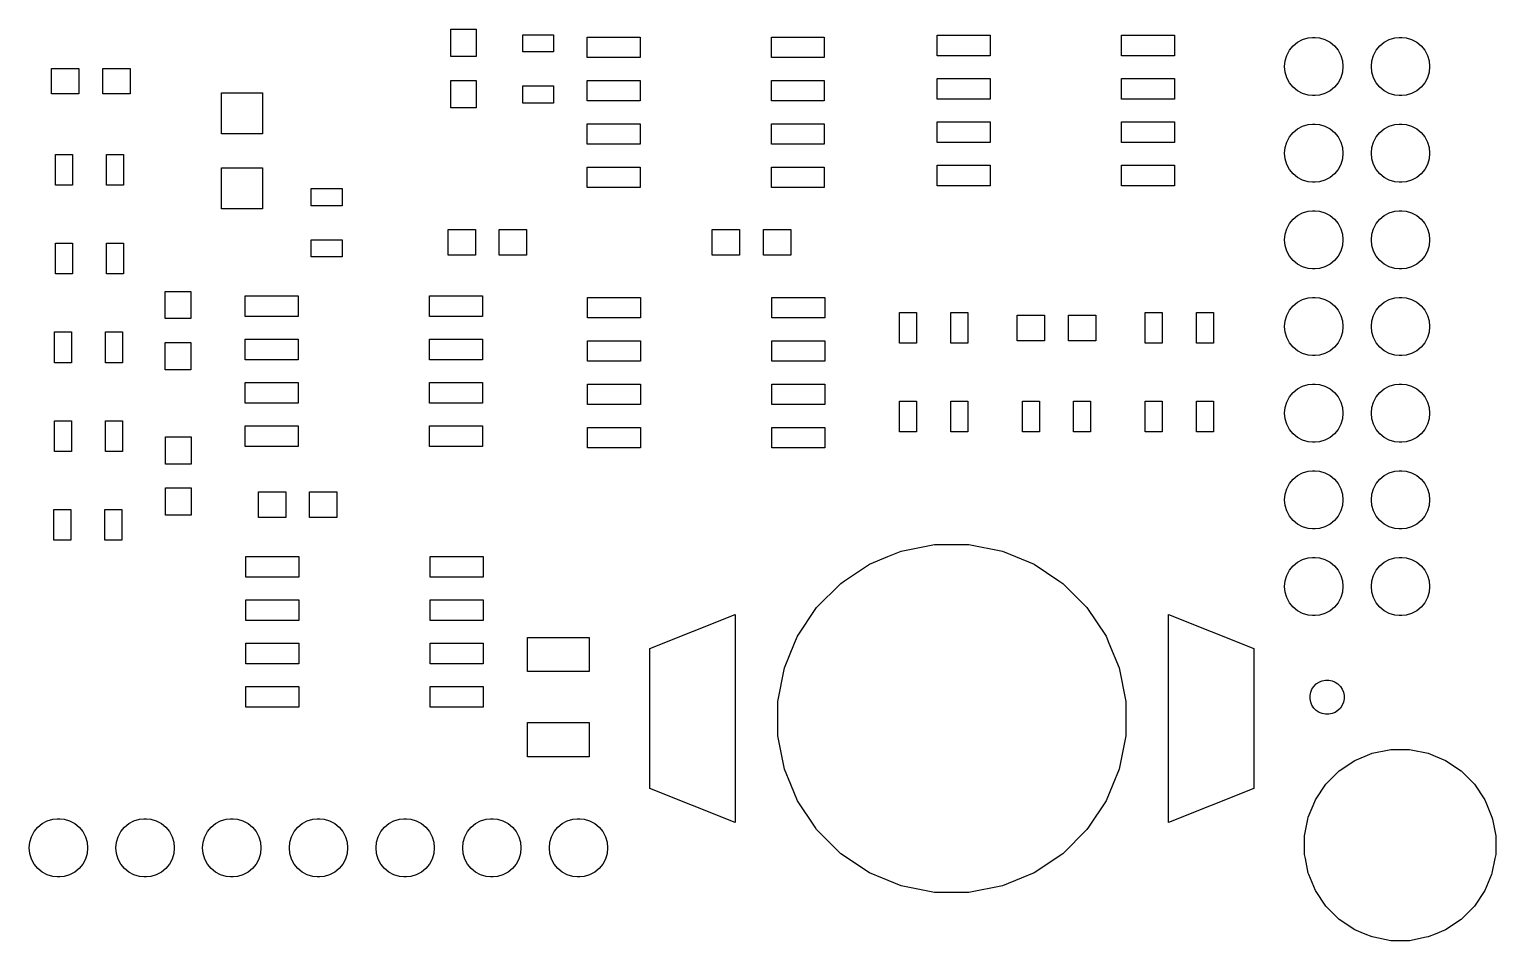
# Model space of a CAD drawing. Extents: x 91 to 190.2, y -113.8 to -60.
# Drawn here: x 147.25 to 190.22, y -113.81 to -87.1 of the extents above; entities that cross this region are included whole.
import ezdxf

# ---------------------------------------------------------------- set-up
doc = ezdxf.new("R2010")
doc.units = 0
doc.header["$MEASUREMENT"] = 0
doc.layers.add('BLACK', color=7, linetype='CONTINUOUS')

msp = doc.modelspace()

# ---------------------------------------------------------------- linework, layer by layer
at = {"layer": 'BLACK', "linetype": 'CONTINUOUS'}
for p, q in [((159.595, -87.9), (159.595, -87.1)), ((159.595, -87.1), (160.345, -87.1)), ((160.345, -87.1), (160.345, -87.9)), ((161.71, -87.76), (161.71, -87.26)), ((161.71, -87.26), (162.61, -87.26)), ((162.61, -87.26), (162.61, -87.76)), ((163.595, -87.925), (163.595, -87.325)), ((163.595, -87.325), (165.145, -87.325)), ((165.145, -87.325), (165.145, -87.925)), ((168.995, -87.925), (168.995, -87.325)), ((168.995, -87.325), (170.545, -87.325)), ((170.545, -87.325), (170.545, -87.925)), ((173.855, -87.875), (173.855, -87.275)), ((173.855, -87.275), (175.405, -87.275)), ((175.405, -87.275), (175.405, -87.875)), ((179.255, -87.875), (179.255, -87.275)), ((179.255, -87.275), (180.805, -87.275)), ((180.805, -87.275), (180.805, -87.875)), ((184.18, -87.7155), (184.286, -87.5861)), ((184.286, -87.5861), (184.415, -87.4798)), ((184.415, -87.4798), (184.563, -87.4009)), ((184.563, -87.4009), (184.723, -87.3523)), ((184.723, -87.3523), (184.848, -87.34)), ((184.848, -87.34), (184.932, -87.34)), ((184.932, -87.34), (185.057, -87.3523)), ((185.057, -87.3523), (185.217, -87.4009)), ((185.217, -87.4009), (185.365, -87.4798)), ((185.365, -87.4798), (185.494, -87.5861)), ((185.494, -87.5861), (185.6, -87.7155)), ((186.72, -87.7155), (186.826, -87.5861)), ((186.826, -87.5861), (186.955, -87.4798)), ((186.955, -87.4798), (187.103, -87.4009)), ((187.103, -87.4009), (187.263, -87.3523)), ((187.263, -87.3523), (187.388, -87.34)), ((187.388, -87.34), (187.472, -87.34)), ((187.472, -87.34), (187.597, -87.3523)), ((187.597, -87.3523), (187.757, -87.4009)), ((187.757, -87.4009), (187.905, -87.4798)), ((187.905, -87.4798), (188.034, -87.5861)), ((188.034, -87.5861), (188.14, -87.7155)), ((160.345, -87.9), (159.595, -87.9)), ((162.61, -87.76), (161.71, -87.76)), ((165.145, -87.925), (163.595, -87.925)), ((170.545, -87.925), (168.995, -87.925)), ((175.405, -87.875), (173.855, -87.875)), ((180.805, -87.875), (179.255, -87.875)), ((184.036, -88.19), (184.052, -88.0234)), ((184.052, -88.0234), (184.101, -87.8631)), ((184.101, -87.8631), (184.18, -87.7155)), ((185.6, -87.7155), (185.679, -87.8631)), ((185.679, -87.8631), (185.728, -88.0234)), ((185.728, -88.0234), (185.744, -88.19)), ((186.576, -88.19), (186.592, -88.0234)), ((186.592, -88.0234), (186.641, -87.8631)), ((186.641, -87.8631), (186.72, -87.7155)), ((188.14, -87.7155), (188.219, -87.8631)), ((188.219, -87.8631), (188.268, -88.0234)), ((188.268, -88.0234), (188.284, -88.19)), ((147.9, -88.995), (147.9, -88.245)), ((147.9, -88.245), (148.7, -88.245)), ((148.7, -88.245), (148.7, -88.995)), ((149.4, -88.995), (149.4, -88.245)), ((149.4, -88.245), (150.2, -88.245)), ((150.2, -88.245), (150.2, -88.995)), ((184.052, -88.3566), (184.036, -88.19)), ((184.101, -88.5169), (184.052, -88.3566)), ((184.18, -88.6645), (184.101, -88.5169)), ((185.679, -88.5169), (185.6, -88.6645)), ((185.728, -88.3566), (185.679, -88.5169)), ((185.744, -88.19), (185.728, -88.3566)), ((186.592, -88.3566), (186.576, -88.19)), ((186.641, -88.5169), (186.592, -88.3566)), ((186.72, -88.6645), (186.641, -88.5169)), ((188.219, -88.5169), (188.14, -88.6645)), ((188.268, -88.3566), (188.219, -88.5169)), ((188.284, -88.19), (188.268, -88.3566)), ((159.595, -89.4), (159.595, -88.6)), ((159.595, -88.6), (160.345, -88.6)), ((160.345, -88.6), (160.345, -89.4)), ((161.71, -89.26), (161.71, -88.76)), ((161.71, -88.76), (162.61, -88.76)), ((162.61, -88.76), (162.61, -89.26)), ((163.595, -89.195), (163.595, -88.595)), ((163.595, -88.595), (165.145, -88.595)), ((165.145, -88.595), (165.145, -89.195)), ((168.995, -89.195), (168.995, -88.595)), ((168.995, -88.595), (170.545, -88.595)), ((170.545, -88.595), (170.545, -89.195)), ((173.855, -89.145), (173.855, -88.545)), ((173.855, -88.545), (175.405, -88.545)), ((175.405, -88.545), (175.405, -89.145)), ((179.255, -89.145), (179.255, -88.545)), ((179.255, -88.545), (180.805, -88.545)), ((180.805, -88.545), (180.805, -89.145)), ((184.286, -88.7939), (184.18, -88.6645)), ((184.415, -88.9002), (184.286, -88.7939)), ((184.563, -88.9791), (184.415, -88.9002)), ((185.365, -88.9002), (185.217, -88.9791)), ((185.494, -88.7939), (185.365, -88.9002)), ((185.6, -88.6645), (185.494, -88.7939)), ((186.826, -88.7939), (186.72, -88.6645)), ((186.955, -88.9002), (186.826, -88.7939)), ((187.103, -88.9791), (186.955, -88.9002)), ((187.905, -88.9002), (187.757, -88.9791)), ((188.034, -88.7939), (187.905, -88.9002)), ((188.14, -88.6645), (188.034, -88.7939)), ((148.7, -88.995), (147.9, -88.995)), ((150.2, -88.995), (149.4, -88.995)), ((152.88, -90.16), (152.88, -88.96)), ((152.88, -88.96), (154.08, -88.96)), ((154.08, -88.96), (154.08, -90.16)), ((162.61, -89.26), (161.71, -89.26)), ((165.145, -89.195), (163.595, -89.195)), ((170.545, -89.195), (168.995, -89.195)), ((175.405, -89.145), (173.855, -89.145)), ((180.805, -89.145), (179.255, -89.145)), ((184.723, -89.0277), (184.563, -88.9791)), ((184.848, -89.04), (184.723, -89.0277)), ((184.932, -89.04), (184.848, -89.04)), ((185.057, -89.0277), (184.932, -89.04)), ((185.217, -88.9791), (185.057, -89.0277)), ((187.263, -89.0277), (187.103, -88.9791)), ((187.388, -89.04), (187.263, -89.0277)), ((187.472, -89.04), (187.388, -89.04)), ((187.597, -89.0277), (187.472, -89.04)), ((187.757, -88.9791), (187.597, -89.0277)), ((160.345, -89.4), (159.595, -89.4)), ((173.855, -90.415), (173.855, -89.815)), ((173.855, -89.815), (175.405, -89.815)), ((175.405, -89.815), (175.405, -90.415)), ((179.255, -90.415), (179.255, -89.815)), ((179.255, -89.815), (180.805, -89.815)), ((180.805, -89.815), (180.805, -90.415)), ((154.08, -90.16), (152.88, -90.16)), ((163.595, -90.465), (163.595, -89.865)), ((163.595, -89.865), (165.145, -89.865)), ((165.145, -89.865), (165.145, -90.465)), ((168.995, -90.465), (168.995, -89.865)), ((168.995, -89.865), (170.545, -89.865)), ((170.545, -89.865), (170.545, -90.465)), ((184.18, -90.2555), (184.286, -90.1261)), ((184.286, -90.1261), (184.415, -90.0198)), ((184.415, -90.0198), (184.563, -89.9409)), ((184.563, -89.9409), (184.723, -89.8923)), ((184.723, -89.8923), (184.848, -89.88)), ((184.848, -89.88), (184.932, -89.88)), ((184.932, -89.88), (185.057, -89.8923)), ((185.057, -89.8923), (185.217, -89.9409)), ((185.217, -89.9409), (185.365, -90.0198)), ((185.365, -90.0198), (185.494, -90.1261)), ((185.494, -90.1261), (185.6, -90.2555)), ((186.72, -90.2555), (186.826, -90.1261)), ((186.826, -90.1261), (186.955, -90.0198)), ((186.955, -90.0198), (187.103, -89.9409)), ((187.103, -89.9409), (187.263, -89.8923)), ((187.263, -89.8923), (187.388, -89.88)), ((187.388, -89.88), (187.472, -89.88)), ((187.472, -89.88), (187.597, -89.8923)), ((187.597, -89.8923), (187.757, -89.9409)), ((187.757, -89.9409), (187.905, -90.0198)), ((187.905, -90.0198), (188.034, -90.1261)), ((188.034, -90.1261), (188.14, -90.2555)), ((165.145, -90.465), (163.595, -90.465)), ((170.545, -90.465), (168.995, -90.465)), ((175.405, -90.415), (173.855, -90.415)), ((180.805, -90.415), (179.255, -90.415)), ((184.036, -90.73), (184.052, -90.5634)), ((184.052, -90.5634), (184.101, -90.4031)), ((184.101, -90.4031), (184.18, -90.2555)), ((185.6, -90.2555), (185.679, -90.4031)), ((185.679, -90.4031), (185.728, -90.5634)), ((185.728, -90.5634), (185.744, -90.73)), ((186.576, -90.73), (186.592, -90.5634)), ((186.592, -90.5634), (186.641, -90.4031)), ((186.641, -90.4031), (186.72, -90.2555)), ((188.14, -90.2555), (188.219, -90.4031)), ((188.219, -90.4031), (188.268, -90.5634)), ((188.268, -90.5634), (188.284, -90.73)), ((148.01, -91.67), (148.01, -90.77)), ((148.01, -90.77), (148.51, -90.77)), ((148.51, -90.77), (148.51, -91.67)), ((149.51, -91.67), (149.51, -90.77)), ((149.51, -90.77), (150.01, -90.77)), ((150.01, -90.77), (150.01, -91.67)), ((173.855, -91.685), (173.855, -91.085)), ((173.855, -91.085), (175.405, -91.085)), ((175.405, -91.085), (175.405, -91.685)), ((179.255, -91.685), (179.255, -91.085)), ((179.255, -91.085), (180.805, -91.085)), ((180.805, -91.085), (180.805, -91.685)), ((184.052, -90.8966), (184.036, -90.73)), ((184.101, -91.0569), (184.052, -90.8966)), ((184.18, -91.2045), (184.101, -91.0569)), ((185.679, -91.0569), (185.6, -91.2045)), ((185.728, -90.8966), (185.679, -91.0569)), ((185.744, -90.73), (185.728, -90.8966)), ((186.592, -90.8966), (186.576, -90.73)), ((186.641, -91.0569), (186.592, -90.8966)), ((186.72, -91.2045), (186.641, -91.0569)), ((188.219, -91.0569), (188.14, -91.2045)), ((188.268, -90.8966), (188.219, -91.0569)), ((188.284, -90.73), (188.268, -90.8966)), ((152.88, -92.36), (152.88, -91.16)), ((152.88, -91.16), (154.08, -91.16)), ((154.08, -91.16), (154.08, -92.36)), ((163.595, -91.735), (163.595, -91.135)), ((163.595, -91.135), (165.145, -91.135)), ((165.145, -91.135), (165.145, -91.735)), ((168.995, -91.735), (168.995, -91.135)), ((168.995, -91.135), (170.545, -91.135)), ((170.545, -91.135), (170.545, -91.735)), ((184.286, -91.3339), (184.18, -91.2045)), ((184.415, -91.4402), (184.286, -91.3339)), ((184.563, -91.5191), (184.415, -91.4402)), ((184.723, -91.5677), (184.563, -91.5191)), ((185.217, -91.5191), (185.057, -91.5677)), ((185.365, -91.4402), (185.217, -91.5191)), ((185.494, -91.3339), (185.365, -91.4402)), ((185.6, -91.2045), (185.494, -91.3339)), ((186.826, -91.3339), (186.72, -91.2045)), ((186.955, -91.4402), (186.826, -91.3339)), ((187.103, -91.5191), (186.955, -91.4402)), ((187.263, -91.5677), (187.103, -91.5191)), ((187.757, -91.5191), (187.597, -91.5677)), ((187.905, -91.4402), (187.757, -91.5191)), ((188.034, -91.3339), (187.905, -91.4402)), ((188.14, -91.2045), (188.034, -91.3339)), ((148.51, -91.67), (148.01, -91.67)), ((150.01, -91.67), (149.51, -91.67)), ((155.51, -92.27), (155.51, -91.77)), ((155.51, -91.77), (156.41, -91.77)), ((156.41, -91.77), (156.41, -92.27)), ((165.145, -91.735), (163.595, -91.735)), ((170.545, -91.735), (168.995, -91.735)), ((175.405, -91.685), (173.855, -91.685)), ((180.805, -91.685), (179.255, -91.685)), ((184.848, -91.58), (184.723, -91.5677)), ((184.932, -91.58), (184.848, -91.58)), ((185.057, -91.5677), (184.932, -91.58)), ((187.388, -91.58), (187.263, -91.5677)), ((187.472, -91.58), (187.388, -91.58)), ((187.597, -91.5677), (187.472, -91.58)), ((154.08, -92.36), (152.88, -92.36)), ((156.41, -92.27), (155.51, -92.27)), ((184.101, -92.9431), (184.18, -92.7955)), ((184.18, -92.7955), (184.286, -92.6661)), ((184.286, -92.6661), (184.415, -92.5598)), ((184.415, -92.5598), (184.563, -92.4809)), ((184.563, -92.4809), (184.723, -92.4323)), ((184.723, -92.4323), (184.848, -92.42)), ((184.848, -92.42), (184.932, -92.42)), ((184.932, -92.42), (185.057, -92.4323)), ((185.057, -92.4323), (185.217, -92.4809)), ((185.217, -92.4809), (185.365, -92.5598)), ((185.365, -92.5598), (185.494, -92.6661)), ((185.494, -92.6661), (185.6, -92.7955)), ((185.6, -92.7955), (185.679, -92.9431)), ((186.641, -92.9431), (186.72, -92.7955)), ((186.72, -92.7955), (186.826, -92.6661)), ((186.826, -92.6661), (186.955, -92.5598)), ((186.955, -92.5598), (187.103, -92.4809)), ((187.103, -92.4809), (187.263, -92.4323)), ((187.263, -92.4323), (187.388, -92.42)), ((187.388, -92.42), (187.472, -92.42)), ((187.472, -92.42), (187.597, -92.4323)), ((187.597, -92.4323), (187.757, -92.4809)), ((187.757, -92.4809), (187.905, -92.5598)), ((187.905, -92.5598), (188.034, -92.6661)), ((188.034, -92.6661), (188.14, -92.7955)), ((188.14, -92.7955), (188.219, -92.9431)), ((159.52, -93.715), (159.52, -92.965)), ((159.52, -92.965), (160.32, -92.965)), ((160.32, -92.965), (160.32, -93.715)), ((161.02, -93.715), (161.02, -92.965)), ((161.02, -92.965), (161.82, -92.965)), ((161.82, -92.965), (161.82, -93.715)), ((167.26, -93.715), (167.26, -92.965)), ((167.26, -92.965), (168.06, -92.965)), ((168.06, -92.965), (168.06, -93.715)), ((168.76, -93.715), (168.76, -92.965)), ((168.76, -92.965), (169.56, -92.965)), ((169.56, -92.965), (169.56, -93.715)), ((184.036, -93.27), (184.052, -93.1034)), ((184.052, -93.1034), (184.101, -92.9431)), ((185.679, -92.9431), (185.728, -93.1034)), ((185.728, -93.1034), (185.744, -93.27)), ((186.576, -93.27), (186.592, -93.1034)), ((186.592, -93.1034), (186.641, -92.9431)), ((188.219, -92.9431), (188.268, -93.1034)), ((188.268, -93.1034), (188.284, -93.27)), ((148.01, -94.27), (148.01, -93.37)), ((148.01, -93.37), (148.51, -93.37)), ((148.51, -93.37), (148.51, -94.27)), ((149.51, -94.27), (149.51, -93.37)), ((149.51, -93.37), (150.01, -93.37)), ((150.01, -93.37), (150.01, -94.27)), ((155.51, -93.77), (155.51, -93.27)), ((155.51, -93.27), (156.41, -93.27)), ((156.41, -93.27), (156.41, -93.77)), ((184.052, -93.4366), (184.036, -93.27)), ((184.101, -93.5969), (184.052, -93.4366)), ((184.18, -93.7445), (184.101, -93.5969)), ((185.679, -93.5969), (185.6, -93.7445)), ((185.728, -93.4366), (185.679, -93.5969)), ((185.744, -93.27), (185.728, -93.4366)), ((186.592, -93.4366), (186.576, -93.27)), ((186.641, -93.5969), (186.592, -93.4366)), ((186.72, -93.7445), (186.641, -93.5969)), ((188.219, -93.5969), (188.14, -93.7445)), ((188.268, -93.4366), (188.219, -93.5969)), ((188.284, -93.27), (188.268, -93.4366)), ((156.41, -93.77), (155.51, -93.77)), ((160.32, -93.715), (159.52, -93.715)), ((161.82, -93.715), (161.02, -93.715)), ((168.06, -93.715), (167.26, -93.715)), ((169.56, -93.715), (168.76, -93.715)), ((184.286, -93.8739), (184.18, -93.7445)), ((184.415, -93.9802), (184.286, -93.8739)), ((184.563, -94.0591), (184.415, -93.9802)), ((184.723, -94.1077), (184.563, -94.0591)), ((184.848, -94.12), (184.723, -94.1077)), ((185.057, -94.1077), (184.932, -94.12)), ((185.217, -94.0591), (185.057, -94.1077)), ((185.365, -93.9802), (185.217, -94.0591)), ((185.494, -93.8739), (185.365, -93.9802)), ((185.6, -93.7445), (185.494, -93.8739)), ((186.826, -93.8739), (186.72, -93.7445)), ((186.955, -93.9802), (186.826, -93.8739)), ((187.103, -94.0591), (186.955, -93.9802)), ((187.263, -94.1077), (187.103, -94.0591)), ((187.388, -94.12), (187.263, -94.1077)), ((187.597, -94.1077), (187.472, -94.12)), ((187.757, -94.0591), (187.597, -94.1077)), ((187.905, -93.9802), (187.757, -94.0591)), ((188.034, -93.8739), (187.905, -93.9802)), ((188.14, -93.7445), (188.034, -93.8739)), ((148.51, -94.27), (148.01, -94.27)), ((150.01, -94.27), (149.51, -94.27)), ((184.932, -94.12), (184.848, -94.12)), ((187.472, -94.12), (187.388, -94.12)), ((151.225, -95.58), (151.225, -94.78)), ((151.225, -94.78), (151.975, -94.78)), ((151.975, -94.78), (151.975, -95.58)), ((153.575, -95.515), (153.575, -94.915)), ((153.575, -94.915), (155.125, -94.915)), ((155.125, -94.915), (155.125, -95.515)), ((158.975, -95.515), (158.975, -94.915)), ((158.975, -94.915), (160.525, -94.915)), ((160.525, -94.915), (160.525, -95.515)), ((163.605, -95.555), (163.605, -94.955)), ((163.605, -94.955), (165.155, -94.955)), ((165.155, -94.955), (165.155, -95.555)), ((169.005, -95.555), (169.005, -94.955)), ((169.005, -94.955), (170.555, -94.955)), ((170.555, -94.955), (170.555, -95.555)), ((184.563, -95.0209), (184.723, -94.9723)), ((184.723, -94.9723), (184.848, -94.96)), ((184.848, -94.96), (184.932, -94.96)), ((184.932, -94.96), (185.057, -94.9723)), ((185.057, -94.9723), (185.217, -95.0209)), ((187.103, -95.0209), (187.263, -94.9723)), ((187.263, -94.9723), (187.388, -94.96)), ((187.388, -94.96), (187.472, -94.96)), ((187.472, -94.96), (187.597, -94.9723)), ((187.597, -94.9723), (187.757, -95.0209)), ((172.75, -96.3), (172.75, -95.4)), ((172.75, -95.4), (173.25, -95.4)), ((173.25, -95.4), (173.25, -96.3)), ((174.25, -96.3), (174.25, -95.4)), ((174.25, -95.4), (174.75, -95.4)), ((174.75, -95.4), (174.75, -96.3)), ((179.95, -96.3), (179.95, -95.4)), ((179.95, -95.4), (180.45, -95.4)), ((180.45, -95.4), (180.45, -96.3)), ((181.45, -96.3), (181.45, -95.4)), ((181.45, -95.4), (181.95, -95.4)), ((181.95, -95.4), (181.95, -96.3)), ((184.101, -95.4831), (184.18, -95.3355)), ((184.18, -95.3355), (184.286, -95.2061)), ((184.286, -95.2061), (184.415, -95.0998)), ((184.415, -95.0998), (184.563, -95.0209)), ((185.217, -95.0209), (185.365, -95.0998)), ((185.365, -95.0998), (185.494, -95.2061)), ((185.494, -95.2061), (185.6, -95.3355)), ((185.6, -95.3355), (185.679, -95.4831)), ((186.641, -95.4831), (186.72, -95.3355)), ((186.72, -95.3355), (186.826, -95.2061)), ((186.826, -95.2061), (186.955, -95.0998)), ((186.955, -95.0998), (187.103, -95.0209)), ((187.757, -95.0209), (187.905, -95.0998)), ((187.905, -95.0998), (188.034, -95.2061)), ((188.034, -95.2061), (188.14, -95.3355)), ((188.14, -95.3355), (188.219, -95.4831)), ((151.975, -95.58), (151.225, -95.58)), ((155.125, -95.515), (153.575, -95.515)), ((160.525, -95.515), (158.975, -95.515)), ((165.155, -95.555), (163.605, -95.555)), ((170.555, -95.555), (169.005, -95.555)), ((176.2, -96.225), (176.2, -95.475)), ((176.2, -95.475), (177, -95.475)), ((177, -95.475), (177, -96.225)), ((177.7, -96.225), (177.7, -95.475)), ((177.7, -95.475), (178.5, -95.475)), ((178.5, -95.475), (178.5, -96.225)), ((184.036, -95.81), (184.052, -95.6434)), ((184.052, -95.9766), (184.036, -95.81)), ((184.052, -95.6434), (184.101, -95.4831)), ((185.679, -95.4831), (185.728, -95.6434)), ((185.728, -95.6434), (185.744, -95.81)), ((185.744, -95.81), (185.728, -95.9766)), ((186.576, -95.81), (186.592, -95.6434)), ((186.592, -95.9766), (186.576, -95.81)), ((186.592, -95.6434), (186.641, -95.4831)), ((188.219, -95.4831), (188.268, -95.6434)), ((188.268, -95.6434), (188.284, -95.81)), ((188.284, -95.81), (188.268, -95.9766)), ((147.98, -96.87), (147.98, -95.97)), ((147.98, -95.97), (148.48, -95.97)), ((148.48, -95.97), (148.48, -96.87)), ((149.48, -96.87), (149.48, -95.97)), ((149.48, -95.97), (149.98, -95.97)), ((149.98, -95.97), (149.98, -96.87)), ((153.575, -96.785), (153.575, -96.185)), ((153.575, -96.185), (155.125, -96.185)), ((155.125, -96.185), (155.125, -96.785)), ((158.975, -96.785), (158.975, -96.185)), ((158.975, -96.185), (160.525, -96.185)), ((160.525, -96.185), (160.525, -96.785)), ((163.605, -96.825), (163.605, -96.225)), ((163.605, -96.225), (165.155, -96.225)), ((165.155, -96.225), (165.155, -96.825)), ((169.005, -96.825), (169.005, -96.225)), ((169.005, -96.225), (170.555, -96.225)), ((170.555, -96.225), (170.555, -96.825)), ((177, -96.225), (176.2, -96.225)), ((178.5, -96.225), (177.7, -96.225)), ((184.101, -96.1369), (184.052, -95.9766)), ((184.18, -96.2845), (184.101, -96.1369)), ((185.679, -96.1369), (185.6, -96.2845)), ((185.728, -95.9766), (185.679, -96.1369)), ((186.641, -96.1369), (186.592, -95.9766)), ((186.72, -96.2845), (186.641, -96.1369)), ((188.219, -96.1369), (188.14, -96.2845)), ((188.268, -95.9766), (188.219, -96.1369)), ((151.225, -97.08), (151.225, -96.28)), ((151.225, -96.28), (151.975, -96.28)), ((151.975, -96.28), (151.975, -97.08)), ((173.25, -96.3), (172.75, -96.3)), ((174.75, -96.3), (174.25, -96.3)), ((180.45, -96.3), (179.95, -96.3)), ((181.95, -96.3), (181.45, -96.3)), ((184.286, -96.4139), (184.18, -96.2845)), ((184.415, -96.5202), (184.286, -96.4139)), ((184.563, -96.5991), (184.415, -96.5202)), ((184.723, -96.6477), (184.563, -96.5991)), ((184.848, -96.66), (184.723, -96.6477)), ((184.932, -96.66), (184.848, -96.66)), ((185.057, -96.6477), (184.932, -96.66)), ((185.217, -96.5991), (185.057, -96.6477)), ((185.365, -96.5202), (185.217, -96.5991)), ((185.494, -96.4139), (185.365, -96.5202)), ((185.6, -96.2845), (185.494, -96.4139)), ((186.826, -96.4139), (186.72, -96.2845)), ((186.955, -96.5202), (186.826, -96.4139)), ((187.103, -96.5991), (186.955, -96.5202)), ((187.263, -96.6477), (187.103, -96.5991)), ((187.388, -96.66), (187.263, -96.6477)), ((187.472, -96.66), (187.388, -96.66)), ((187.597, -96.6477), (187.472, -96.66)), ((187.757, -96.5991), (187.597, -96.6477)), ((187.905, -96.5202), (187.757, -96.5991)), ((188.034, -96.4139), (187.905, -96.5202)), ((188.14, -96.2845), (188.034, -96.4139)), ((148.48, -96.87), (147.98, -96.87)), ((149.98, -96.87), (149.48, -96.87)), ((151.975, -97.08), (151.225, -97.08)), ((155.125, -96.785), (153.575, -96.785)), ((160.525, -96.785), (158.975, -96.785)), ((165.155, -96.825), (163.605, -96.825)), ((170.555, -96.825), (169.005, -96.825)), ((153.575, -98.055), (153.575, -97.455)), ((153.575, -97.455), (155.125, -97.455)), ((155.125, -97.455), (155.125, -98.055)), ((158.975, -98.055), (158.975, -97.455)), ((158.975, -97.455), (160.525, -97.455)), ((160.525, -97.455), (160.525, -98.055)), ((163.605, -98.095), (163.605, -97.495)), ((163.605, -97.495), (165.155, -97.495)), ((165.155, -97.495), (165.155, -98.095)), ((169.005, -98.095), (169.005, -97.495)), ((169.005, -97.495), (170.555, -97.495)), ((170.555, -97.495), (170.555, -98.095)), ((184.563, -97.5609), (184.723, -97.5123)), ((184.723, -97.5123), (184.848, -97.5)), ((184.848, -97.5), (184.932, -97.5)), ((184.932, -97.5), (185.057, -97.5123)), ((185.057, -97.5123), (185.217, -97.5609)), ((187.103, -97.5609), (187.263, -97.5123)), ((187.263, -97.5123), (187.388, -97.5)), ((187.388, -97.5), (187.472, -97.5)), ((187.472, -97.5), (187.597, -97.5123)), ((187.597, -97.5123), (187.757, -97.5609)), ((184.101, -98.0231), (184.18, -97.8755)), ((184.18, -97.8755), (184.286, -97.7461)), ((184.286, -97.7461), (184.415, -97.6398)), ((184.415, -97.6398), (184.563, -97.5609)), ((185.217, -97.5609), (185.365, -97.6398)), ((185.365, -97.6398), (185.494, -97.7461)), ((185.494, -97.7461), (185.6, -97.8755)), ((185.6, -97.8755), (185.679, -98.0231)), ((186.641, -98.0231), (186.72, -97.8755)), ((186.72, -97.8755), (186.826, -97.7461)), ((186.826, -97.7461), (186.955, -97.6398)), ((186.955, -97.6398), (187.103, -97.5609)), ((187.757, -97.5609), (187.905, -97.6398)), ((187.905, -97.6398), (188.034, -97.7461)), ((188.034, -97.7461), (188.14, -97.8755)), ((188.14, -97.8755), (188.219, -98.0231)), ((155.125, -98.055), (153.575, -98.055)), ((160.525, -98.055), (158.975, -98.055)), ((165.155, -98.095), (163.605, -98.095)), ((170.555, -98.095), (169.005, -98.095)), ((172.75, -98.9), (172.75, -98)), ((172.75, -98), (173.25, -98)), ((173.25, -98), (173.25, -98.9)), ((174.25, -98.9), (174.25, -98)), ((174.25, -98), (174.75, -98)), ((174.75, -98), (174.75, -98.9)), ((176.35, -98.9), (176.35, -98)), ((176.35, -98), (176.85, -98)), ((176.85, -98), (176.85, -98.9)), ((177.85, -98.9), (177.85, -98)), ((177.85, -98), (178.35, -98)), ((178.35, -98), (178.35, -98.9)), ((179.95, -98.9), (179.95, -98)), ((179.95, -98), (180.45, -98)), ((180.45, -98), (180.45, -98.9)), ((181.45, -98.9), (181.45, -98)), ((181.45, -98), (181.95, -98)), ((181.95, -98), (181.95, -98.9)), ((184.036, -98.35), (184.052, -98.1834)), ((184.052, -98.5166), (184.036, -98.35)), ((184.052, -98.1834), (184.101, -98.0231)), ((185.679, -98.0231), (185.728, -98.1834)), ((185.728, -98.1834), (185.744, -98.35)), ((185.744, -98.35), (185.728, -98.5166)), ((186.576, -98.35), (186.592, -98.1834)), ((186.592, -98.5166), (186.576, -98.35)), ((186.592, -98.1834), (186.641, -98.0231)), ((188.219, -98.0231), (188.268, -98.1834)), ((188.268, -98.1834), (188.284, -98.35)), ((188.284, -98.35), (188.268, -98.5166)), ((147.98, -99.47), (147.98, -98.57)), ((147.98, -98.57), (148.48, -98.57)), ((148.48, -98.57), (148.48, -99.47)), ((149.48, -99.47), (149.48, -98.57)), ((149.48, -98.57), (149.98, -98.57)), ((149.98, -98.57), (149.98, -99.47)), ((153.575, -99.325), (153.575, -98.725)), ((153.575, -98.725), (155.125, -98.725)), ((155.125, -98.725), (155.125, -99.325)), ((158.975, -99.325), (158.975, -98.725)), ((158.975, -98.725), (160.525, -98.725)), ((160.525, -98.725), (160.525, -99.325)), ((163.605, -99.365), (163.605, -98.765)), ((163.605, -98.765), (165.155, -98.765)), ((165.155, -98.765), (165.155, -99.365)), ((169.005, -99.365), (169.005, -98.765)), ((169.005, -98.765), (170.555, -98.765)), ((170.555, -98.765), (170.555, -99.365)), ((184.101, -98.6769), (184.052, -98.5166)), ((184.18, -98.8245), (184.101, -98.6769)), ((184.286, -98.9539), (184.18, -98.8245)), ((185.6, -98.8245), (185.494, -98.9539)), ((185.679, -98.6769), (185.6, -98.8245)), ((185.728, -98.5166), (185.679, -98.6769)), ((186.641, -98.6769), (186.592, -98.5166)), ((186.72, -98.8245), (186.641, -98.6769)), ((186.826, -98.9539), (186.72, -98.8245)), ((188.14, -98.8245), (188.034, -98.9539)), ((188.219, -98.6769), (188.14, -98.8245)), ((188.268, -98.5166), (188.219, -98.6769)), ((151.235, -99.84), (151.235, -99.04)), ((151.235, -99.04), (151.985, -99.04)), ((151.985, -99.04), (151.985, -99.84)), ((173.25, -98.9), (172.75, -98.9)), ((174.75, -98.9), (174.25, -98.9)), ((176.85, -98.9), (176.35, -98.9)), ((178.35, -98.9), (177.85, -98.9)), ((180.45, -98.9), (179.95, -98.9)), ((181.95, -98.9), (181.45, -98.9)), ((184.415, -99.0602), (184.286, -98.9539)), ((184.563, -99.1391), (184.415, -99.0602)), ((184.723, -99.1877), (184.563, -99.1391)), ((184.848, -99.2), (184.723, -99.1877)), ((184.932, -99.2), (184.848, -99.2)), ((185.057, -99.1877), (184.932, -99.2)), ((185.217, -99.1391), (185.057, -99.1877)), ((185.365, -99.0602), (185.217, -99.1391)), ((185.494, -98.9539), (185.365, -99.0602)), ((186.955, -99.0602), (186.826, -98.9539)), ((187.103, -99.1391), (186.955, -99.0602)), ((187.263, -99.1877), (187.103, -99.1391)), ((187.388, -99.2), (187.263, -99.1877)), ((187.472, -99.2), (187.388, -99.2)), ((187.597, -99.1877), (187.472, -99.2)), ((187.757, -99.1391), (187.597, -99.1877)), ((187.905, -99.0602), (187.757, -99.1391)), ((188.034, -98.9539), (187.905, -99.0602)), ((148.48, -99.47), (147.98, -99.47)), ((149.98, -99.47), (149.48, -99.47)), ((155.125, -99.325), (153.575, -99.325)), ((160.525, -99.325), (158.975, -99.325)), ((165.155, -99.365), (163.605, -99.365)), ((170.555, -99.365), (169.005, -99.365)), ((151.985, -99.84), (151.235, -99.84)), ((184.415, -100.18), (184.563, -100.101)), ((184.563, -100.101), (184.723, -100.052)), ((184.723, -100.052), (184.848, -100.04)), ((184.848, -100.04), (184.932, -100.04)), ((184.932, -100.04), (185.057, -100.052)), ((185.057, -100.052), (185.217, -100.101)), ((185.217, -100.101), (185.365, -100.18)), ((186.955, -100.18), (187.103, -100.101)), ((187.103, -100.101), (187.263, -100.052)), ((187.263, -100.052), (187.388, -100.04)), ((187.388, -100.04), (187.472, -100.04)), ((187.472, -100.04), (187.597, -100.052)), ((187.597, -100.052), (187.757, -100.101)), ((187.757, -100.101), (187.905, -100.18)), ((151.235, -101.34), (151.235, -100.54)), ((151.235, -100.54), (151.985, -100.54)), ((151.985, -100.54), (151.985, -101.34)), ((184.101, -100.563), (184.18, -100.415)), ((184.18, -100.415), (184.286, -100.286)), ((184.286, -100.286), (184.415, -100.18)), ((185.365, -100.18), (185.494, -100.286)), ((185.494, -100.286), (185.6, -100.415)), ((185.6, -100.415), (185.679, -100.563)), ((186.641, -100.563), (186.72, -100.415)), ((186.72, -100.415), (186.826, -100.286)), ((186.826, -100.286), (186.955, -100.18)), ((187.905, -100.18), (188.034, -100.286)), ((188.034, -100.286), (188.14, -100.415)), ((188.14, -100.415), (188.219, -100.563)), ((153.96, -101.405), (153.96, -100.655)), ((153.96, -100.655), (154.76, -100.655)), ((154.76, -100.655), (154.76, -101.405)), ((155.46, -101.405), (155.46, -100.655)), ((155.46, -100.655), (156.26, -100.655)), ((156.26, -100.655), (156.26, -101.405)), ((184.036, -100.89), (184.052, -100.723)), ((184.052, -101.057), (184.036, -100.89)), ((184.052, -100.723), (184.101, -100.563)), ((185.679, -100.563), (185.728, -100.723)), ((185.728, -100.723), (185.744, -100.89)), ((185.744, -100.89), (185.728, -101.057)), ((186.576, -100.89), (186.592, -100.723)), ((186.592, -101.057), (186.576, -100.89)), ((186.592, -100.723), (186.641, -100.563)), ((188.219, -100.563), (188.268, -100.723)), ((188.268, -100.723), (188.284, -100.89)), ((188.284, -100.89), (188.268, -101.057)), ((147.96, -102.07), (147.96, -101.17)), ((147.96, -101.17), (148.46, -101.17)), ((148.46, -101.17), (148.46, -102.07)), ((149.46, -102.07), (149.46, -101.17)), ((149.46, -101.17), (149.96, -101.17)), ((149.96, -101.17), (149.96, -102.07)), ((151.985, -101.34), (151.235, -101.34)), ((154.76, -101.405), (153.96, -101.405)), ((156.26, -101.405), (155.46, -101.405)), ((184.101, -101.217), (184.052, -101.057)), ((184.18, -101.365), (184.101, -101.217)), ((184.286, -101.494), (184.18, -101.365)), ((185.6, -101.365), (185.494, -101.494)), ((185.679, -101.217), (185.6, -101.365)), ((185.728, -101.057), (185.679, -101.217)), ((186.641, -101.217), (186.592, -101.057)), ((186.72, -101.365), (186.641, -101.217)), ((186.826, -101.494), (186.72, -101.365)), ((188.14, -101.365), (188.034, -101.494)), ((188.219, -101.217), (188.14, -101.365)), ((188.268, -101.057), (188.219, -101.217)), ((184.415, -101.6), (184.286, -101.494)), ((184.563, -101.679), (184.415, -101.6)), ((184.723, -101.728), (184.563, -101.679)), ((184.848, -101.74), (184.723, -101.728)), ((184.932, -101.74), (184.848, -101.74)), ((185.057, -101.728), (184.932, -101.74)), ((185.217, -101.679), (185.057, -101.728)), ((185.365, -101.6), (185.217, -101.679)), ((185.494, -101.494), (185.365, -101.6)), ((186.955, -101.6), (186.826, -101.494)), ((187.103, -101.679), (186.955, -101.6)), ((187.263, -101.728), (187.103, -101.679)), ((187.388, -101.74), (187.263, -101.728)), ((187.472, -101.74), (187.388, -101.74)), ((187.597, -101.728), (187.472, -101.74)), ((187.757, -101.679), (187.597, -101.728)), ((187.905, -101.6), (187.757, -101.679)), ((188.034, -101.494), (187.905, -101.6)), ((148.46, -102.07), (147.96, -102.07)), ((149.96, -102.07), (149.46, -102.07)), ((172.792, -102.396), (173.778, -102.2)), ((173.778, -102.2), (174.782, -102.2)), ((174.782, -102.2), (175.768, -102.396)), ((153.595, -103.155), (153.595, -102.555)), ((153.595, -102.555), (155.145, -102.555)), ((155.145, -102.555), (155.145, -103.155)), ((158.995, -103.155), (158.995, -102.555)), ((158.995, -102.555), (160.545, -102.555)), ((160.545, -102.555), (160.545, -103.155)), ((171.864, -102.78), (172.409, -102.555)), ((172.409, -102.555), (172.792, -102.396)), ((175.768, -102.396), (176.151, -102.555)), ((176.151, -102.555), (176.696, -102.78)), ((184.415, -102.72), (184.563, -102.641)), ((184.563, -102.641), (184.723, -102.592)), ((184.723, -102.592), (184.848, -102.58)), ((184.848, -102.58), (184.932, -102.58)), ((184.932, -102.58), (185.057, -102.592)), ((185.057, -102.592), (185.217, -102.641)), ((185.217, -102.641), (185.365, -102.72)), ((186.955, -102.72), (187.103, -102.641)), ((187.103, -102.641), (187.263, -102.592)), ((187.263, -102.592), (187.388, -102.58)), ((187.388, -102.58), (187.472, -102.58)), ((187.472, -102.58), (187.597, -102.592)), ((187.597, -102.592), (187.757, -102.641)), ((187.757, -102.641), (187.905, -102.72)), ((171.141, -103.263), (171.864, -102.78)), ((176.696, -102.78), (177.419, -103.263)), ((184.052, -103.263), (184.101, -103.103)), ((184.101, -103.103), (184.18, -102.955)), ((184.18, -102.955), (184.286, -102.826)), ((184.286, -102.826), (184.415, -102.72)), ((185.365, -102.72), (185.494, -102.826)), ((185.494, -102.826), (185.6, -102.955)), ((185.6, -102.955), (185.679, -103.103)), ((185.679, -103.103), (185.728, -103.263)), ((186.592, -103.263), (186.641, -103.103)), ((186.641, -103.103), (186.72, -102.955)), ((186.72, -102.955), (186.826, -102.826)), ((186.826, -102.826), (186.955, -102.72)), ((187.905, -102.72), (188.034, -102.826)), ((188.034, -102.826), (188.14, -102.955)), ((188.14, -102.955), (188.219, -103.103)), ((188.219, -103.103), (188.268, -103.263)), ((155.145, -103.155), (153.595, -103.155)), ((160.545, -103.155), (158.995, -103.155)), ((170.319, -104.049), (171.029, -103.339)), ((171.029, -103.339), (171.141, -103.263)), ((177.419, -103.263), (177.531, -103.339)), ((177.531, -103.339), (178.241, -104.049)), ((184.036, -103.43), (184.052, -103.263)), ((184.052, -103.597), (184.036, -103.43)), ((185.728, -103.263), (185.744, -103.43)), ((185.744, -103.43), (185.728, -103.597)), ((186.576, -103.43), (186.592, -103.263)), ((186.592, -103.597), (186.576, -103.43)), ((188.268, -103.263), (188.284, -103.43)), ((188.284, -103.43), (188.268, -103.597)), ((153.595, -104.425), (153.595, -103.825)), ((153.595, -103.825), (155.145, -103.825)), ((155.145, -103.825), (155.145, -104.425)), ((158.995, -104.425), (158.995, -103.825)), ((158.995, -103.825), (160.545, -103.825)), ((160.545, -103.825), (160.545, -104.425)), ((184.101, -103.757), (184.052, -103.597)), ((184.18, -103.905), (184.101, -103.757)), ((184.286, -104.034), (184.18, -103.905)), ((185.6, -103.905), (185.494, -104.034)), ((185.679, -103.757), (185.6, -103.905)), ((185.728, -103.597), (185.679, -103.757)), ((186.641, -103.757), (186.592, -103.597)), ((186.72, -103.905), (186.641, -103.757)), ((186.826, -104.034), (186.72, -103.905)), ((188.14, -103.905), (188.034, -104.034)), ((188.219, -103.757), (188.14, -103.905)), ((188.268, -103.597), (188.219, -103.757)), ((155.145, -104.425), (153.595, -104.425)), ((160.545, -104.425), (158.995, -104.425)), ((165.43, -105.25), (167.93, -104.25)), ((167.93, -104.25), (167.93, -110.35)), ((169.76, -104.884), (170.319, -104.049)), ((170.319, -104.049), (170.319, -104.049)), ((178.241, -104.049), (178.241, -104.049)), ((178.241, -104.049), (178.8, -104.884)), ((180.63, -110.35), (180.63, -104.25)), ((180.63, -104.25), (183.13, -105.25)), ((184.415, -104.14), (184.286, -104.034)), ((184.563, -104.219), (184.415, -104.14)), ((184.723, -104.268), (184.563, -104.219)), ((184.848, -104.28), (184.723, -104.268)), ((184.932, -104.28), (184.848, -104.28)), ((185.057, -104.268), (184.932, -104.28)), ((185.217, -104.219), (185.057, -104.268)), ((185.365, -104.14), (185.217, -104.219)), ((185.494, -104.034), (185.365, -104.14)), ((186.955, -104.14), (186.826, -104.034)), ((187.103, -104.219), (186.955, -104.14)), ((187.263, -104.268), (187.103, -104.219)), ((187.388, -104.28), (187.263, -104.268)), ((187.472, -104.28), (187.388, -104.28)), ((187.597, -104.268), (187.472, -104.28)), ((187.757, -104.219), (187.597, -104.268)), ((187.905, -104.14), (187.757, -104.219)), ((188.034, -104.034), (187.905, -104.14)), ((153.595, -105.695), (153.595, -105.095)), ((153.595, -105.095), (155.145, -105.095)), ((155.145, -105.095), (155.145, -105.695)), ((158.995, -105.695), (158.995, -105.095)), ((158.995, -105.095), (160.545, -105.095)), ((160.545, -105.095), (160.545, -105.695)), ((161.85, -105.92), (161.85, -104.92)), ((161.85, -104.92), (163.65, -104.92)), ((163.65, -104.92), (163.65, -105.92)), ((165.43, -109.35), (165.43, -105.25)), ((169.376, -105.812), (169.673, -105.095)), ((169.673, -105.095), (169.76, -104.884)), ((178.8, -104.884), (178.887, -105.095)), ((178.887, -105.095), (179.184, -105.812)), ((183.13, -105.25), (183.13, -109.35)), ((155.145, -105.695), (153.595, -105.695)), ((160.545, -105.695), (158.995, -105.695)), ((163.65, -105.92), (161.85, -105.92)), ((169.18, -106.798), (169.376, -105.812)), ((179.184, -105.812), (179.38, -106.798)), ((153.595, -106.965), (153.595, -106.365)), ((153.595, -106.365), (155.145, -106.365)), ((155.145, -106.365), (155.145, -106.965)), ((158.995, -106.965), (158.995, -106.365)), ((158.995, -106.365), (160.545, -106.365)), ((160.545, -106.365), (160.545, -106.965)), ((184.78, -106.626), (184.799, -106.529)), ((184.799, -106.529), (184.837, -106.438)), ((184.837, -106.438), (184.892, -106.356)), ((184.892, -106.356), (184.961, -106.287)), ((184.961, -106.287), (184.962, -106.286)), ((184.962, -106.286), (185.043, -106.232)), ((185.043, -106.232), (185.06, -106.225)), ((185.06, -106.225), (185.134, -106.194)), ((185.134, -106.194), (185.231, -106.175)), ((185.231, -106.175), (185.329, -106.175)), ((185.329, -106.175), (185.426, -106.194)), ((185.426, -106.194), (185.5, -106.225)), ((185.5, -106.225), (185.517, -106.232)), ((185.517, -106.232), (185.598, -106.286)), ((185.598, -106.286), (185.599, -106.287)), ((185.599, -106.287), (185.668, -106.356)), ((185.668, -106.356), (185.723, -106.438)), ((185.723, -106.438), (185.761, -106.529)), ((185.761, -106.529), (185.78, -106.626)), ((155.145, -106.965), (153.595, -106.965)), ((160.545, -106.965), (158.995, -106.965)), ((169.18, -107.802), (169.18, -106.798)), ((179.38, -106.798), (179.38, -107.802)), ((184.78, -106.724), (184.78, -106.626)), ((184.799, -106.821), (184.78, -106.724)), ((184.837, -106.912), (184.799, -106.821)), ((184.892, -106.994), (184.837, -106.912)), ((184.961, -107.063), (184.892, -106.994)), ((185.668, -106.994), (185.599, -107.063)), ((185.723, -106.912), (185.668, -106.994)), ((185.761, -106.821), (185.723, -106.912)), ((185.78, -106.724), (185.761, -106.821)), ((185.78, -106.626), (185.78, -106.724)), ((161.85, -108.42), (161.85, -107.42)), ((161.85, -107.42), (163.65, -107.42)), ((163.65, -107.42), (163.65, -108.42)), ((185.043, -107.118), (184.961, -107.063)), ((184.961, -107.063), (184.961, -107.063)), ((185.134, -107.156), (185.043, -107.118)), ((185.231, -107.175), (185.134, -107.156)), ((185.329, -107.175), (185.231, -107.175)), ((185.426, -107.156), (185.329, -107.175)), ((185.517, -107.118), (185.426, -107.156)), ((185.599, -107.063), (185.517, -107.118)), ((185.599, -107.063), (185.599, -107.063)), ((169.376, -108.788), (169.18, -107.802)), ((179.38, -107.802), (179.184, -108.788)), ((186.603, -108.318), (187.094, -108.22)), ((187.094, -108.22), (187.144, -108.21)), ((187.144, -108.21), (187.696, -108.21)), ((187.696, -108.21), (187.746, -108.22)), ((187.746, -108.22), (188.237, -108.318)), ((163.65, -108.42), (161.85, -108.42)), ((185.635, -108.835), (186.094, -108.529)), ((186.094, -108.529), (186.392, -108.405)), ((186.392, -108.405), (186.603, -108.318)), ((188.237, -108.318), (188.448, -108.405)), ((188.448, -108.405), (188.746, -108.529)), ((188.746, -108.529), (189.205, -108.835)), ((169.561, -109.235), (169.376, -108.788)), ((179.184, -108.788), (178.999, -109.235)), ((185.245, -109.225), (185.635, -108.835)), ((189.205, -108.835), (189.595, -109.225)), ((167.93, -110.35), (165.43, -109.35)), ((169.76, -109.716), (169.561, -109.235)), ((178.999, -109.235), (178.8, -109.716)), ((183.13, -109.35), (180.63, -110.35)), ((184.939, -109.684), (185.245, -109.225)), ((189.595, -109.225), (189.901, -109.684)), ((170.275, -110.486), (169.76, -109.716)), ((178.8, -109.716), (178.285, -110.486)), ((184.728, -110.193), (184.87, -109.849)), ((184.87, -109.849), (184.939, -109.684)), ((189.901, -109.684), (189.97, -109.849)), ((189.97, -109.849), (190.112, -110.193)), ((147.496, -110.486), (147.625, -110.38)), ((147.625, -110.38), (147.773, -110.301)), ((147.773, -110.301), (147.933, -110.252)), ((147.933, -110.252), (148.058, -110.24)), ((148.058, -110.24), (148.142, -110.24)), ((148.142, -110.24), (148.267, -110.252)), ((148.267, -110.252), (148.427, -110.301)), ((148.427, -110.301), (148.575, -110.38)), ((148.575, -110.38), (148.704, -110.486)), ((150.036, -110.486), (150.165, -110.38)), ((150.165, -110.38), (150.313, -110.301)), ((150.313, -110.301), (150.473, -110.252)), ((150.473, -110.252), (150.598, -110.24)), ((150.598, -110.24), (150.682, -110.24)), ((150.682, -110.24), (150.807, -110.252)), ((150.807, -110.252), (150.967, -110.301)), ((150.967, -110.301), (151.115, -110.38)), ((151.115, -110.38), (151.244, -110.486)), ((152.576, -110.486), (152.705, -110.38)), ((152.705, -110.38), (152.853, -110.301)), ((152.853, -110.301), (153.013, -110.252)), ((153.013, -110.252), (153.138, -110.24)), ((153.138, -110.24), (153.222, -110.24)), ((153.222, -110.24), (153.347, -110.252)), ((153.347, -110.252), (153.507, -110.301)), ((153.507, -110.301), (153.655, -110.38)), ((153.655, -110.38), (153.784, -110.486)), ((155.116, -110.486), (155.245, -110.38)), ((155.245, -110.38), (155.393, -110.301)), ((155.393, -110.301), (155.553, -110.252)), ((155.553, -110.252), (155.678, -110.24)), ((155.678, -110.24), (155.762, -110.24)), ((155.762, -110.24), (155.887, -110.252)), ((155.887, -110.252), (156.047, -110.301)), ((156.047, -110.301), (156.195, -110.38)), ((156.195, -110.38), (156.324, -110.486)), ((157.656, -110.486), (157.785, -110.38)), ((157.785, -110.38), (157.933, -110.301)), ((157.933, -110.301), (158.093, -110.252)), ((158.093, -110.252), (158.218, -110.24)), ((158.218, -110.24), (158.302, -110.24)), ((158.302, -110.24), (158.427, -110.252)), ((158.427, -110.252), (158.587, -110.301)), ((158.587, -110.301), (158.735, -110.38)), ((158.735, -110.38), (158.864, -110.486)), ((160.196, -110.486), (160.325, -110.38)), ((160.325, -110.38), (160.473, -110.301)), ((160.473, -110.301), (160.633, -110.252)), ((160.633, -110.252), (160.758, -110.24)), ((160.758, -110.24), (160.842, -110.24)), ((160.842, -110.24), (160.967, -110.252)), ((160.967, -110.252), (161.127, -110.301)), ((161.127, -110.301), (161.275, -110.38)), ((161.275, -110.38), (161.404, -110.486)), ((162.736, -110.486), (162.865, -110.38)), ((162.865, -110.38), (163.013, -110.301)), ((163.013, -110.301), (163.173, -110.252)), ((163.173, -110.252), (163.298, -110.24)), ((163.298, -110.24), (163.382, -110.24)), ((163.382, -110.24), (163.507, -110.252)), ((163.507, -110.252), (163.667, -110.301)), ((163.667, -110.301), (163.815, -110.38)), ((163.815, -110.38), (163.944, -110.486)), ((184.62, -110.734), (184.716, -110.252)), ((184.716, -110.252), (184.728, -110.193)), ((190.112, -110.193), (190.124, -110.252)), ((190.124, -110.252), (190.22, -110.734)), ((147.262, -110.923), (147.311, -110.763)), ((147.311, -110.763), (147.39, -110.615)), ((147.39, -110.615), (147.496, -110.486)), ((148.704, -110.486), (148.81, -110.615)), ((148.81, -110.615), (148.889, -110.763)), ((148.889, -110.763), (148.938, -110.923)), ((149.802, -110.923), (149.851, -110.763)), ((149.851, -110.763), (149.93, -110.615)), ((149.93, -110.615), (150.036, -110.486)), ((151.244, -110.486), (151.35, -110.615)), ((151.35, -110.615), (151.429, -110.763)), ((151.429, -110.763), (151.478, -110.923)), ((152.342, -110.923), (152.391, -110.763)), ((152.391, -110.763), (152.47, -110.615)), ((152.47, -110.615), (152.576, -110.486)), ((153.784, -110.486), (153.89, -110.615)), ((153.89, -110.615), (153.969, -110.763)), ((153.969, -110.763), (154.018, -110.923)), ((154.882, -110.923), (154.931, -110.763)), ((154.931, -110.763), (155.01, -110.615)), ((155.01, -110.615), (155.116, -110.486)), ((156.324, -110.486), (156.43, -110.615)), ((156.43, -110.615), (156.509, -110.763)), ((156.509, -110.763), (156.558, -110.923)), ((157.422, -110.923), (157.471, -110.763)), ((157.471, -110.763), (157.55, -110.615)), ((157.55, -110.615), (157.656, -110.486)), ((158.864, -110.486), (158.97, -110.615)), ((158.97, -110.615), (159.049, -110.763)), ((159.049, -110.763), (159.098, -110.923)), ((159.962, -110.923), (160.011, -110.763)), ((160.011, -110.763), (160.09, -110.615)), ((160.09, -110.615), (160.196, -110.486)), ((161.404, -110.486), (161.51, -110.615)), ((161.51, -110.615), (161.589, -110.763)), ((161.589, -110.763), (161.638, -110.923)), ((162.502, -110.923), (162.551, -110.763)), ((162.551, -110.763), (162.63, -110.615)), ((162.63, -110.615), (162.736, -110.486)), ((163.944, -110.486), (164.05, -110.615)), ((164.05, -110.615), (164.129, -110.763)), ((164.129, -110.763), (164.178, -110.923)), ((170.319, -110.551), (170.275, -110.486)), ((171.029, -111.261), (170.319, -110.551)), ((178.241, -110.551), (177.531, -111.261)), ((178.285, -110.486), (178.241, -110.551)), ((184.62, -111.286), (184.62, -110.734)), ((190.22, -110.734), (190.22, -111.286)), ((147.246, -111.09), (147.262, -110.923)), ((147.262, -111.257), (147.246, -111.09)), ((147.311, -111.417), (147.262, -111.257)), ((148.938, -111.257), (148.889, -111.417)), ((148.938, -110.923), (148.954, -111.09)), ((148.954, -111.09), (148.938, -111.257)), ((149.786, -111.09), (149.802, -110.923)), ((149.802, -111.257), (149.786, -111.09)), ((149.851, -111.417), (149.802, -111.257)), ((151.478, -111.257), (151.429, -111.417)), ((151.478, -110.923), (151.494, -111.09)), ((151.494, -111.09), (151.478, -111.257)), ((152.326, -111.09), (152.342, -110.923)), ((152.342, -111.257), (152.326, -111.09)), ((152.391, -111.417), (152.342, -111.257)), ((154.018, -111.257), (153.969, -111.417)), ((154.018, -110.923), (154.034, -111.09)), ((154.034, -111.09), (154.018, -111.257)), ((154.866, -111.09), (154.882, -110.923)), ((154.882, -111.257), (154.866, -111.09)), ((154.931, -111.417), (154.882, -111.257)), ((156.558, -111.257), (156.509, -111.417)), ((156.558, -110.923), (156.574, -111.09)), ((156.574, -111.09), (156.558, -111.257)), ((157.406, -111.09), (157.422, -110.923)), ((157.422, -111.257), (157.406, -111.09)), ((157.471, -111.417), (157.422, -111.257)), ((159.098, -111.257), (159.049, -111.417)), ((159.098, -110.923), (159.114, -111.09)), ((159.114, -111.09), (159.098, -111.257)), ((159.946, -111.09), (159.962, -110.923)), ((159.962, -111.257), (159.946, -111.09)), ((160.011, -111.417), (159.962, -111.257)), ((161.638, -111.257), (161.589, -111.417)), ((161.638, -110.923), (161.654, -111.09)), ((161.654, -111.09), (161.638, -111.257)), ((162.486, -111.09), (162.502, -110.923)), ((162.502, -111.257), (162.486, -111.09)), ((162.551, -111.417), (162.502, -111.257)), ((164.178, -111.257), (164.129, -111.417)), ((164.178, -110.923), (164.194, -111.09)), ((164.194, -111.09), (164.178, -111.257)), ((171.864, -111.82), (171.029, -111.261)), ((171.029, -111.261), (171.029, -111.261)), ((177.531, -111.261), (176.696, -111.82)), ((177.531, -111.261), (177.531, -111.261)), ((184.644, -111.404), (184.62, -111.286)), ((190.22, -111.286), (190.196, -111.404)), ((147.39, -111.565), (147.311, -111.417)), ((147.496, -111.694), (147.39, -111.565)), ((147.625, -111.8), (147.496, -111.694)), ((148.704, -111.694), (148.575, -111.8)), ((148.81, -111.565), (148.704, -111.694)), ((148.889, -111.417), (148.81, -111.565)), ((149.93, -111.565), (149.851, -111.417)), ((150.036, -111.694), (149.93, -111.565)), ((150.165, -111.8), (150.036, -111.694)), ((151.244, -111.694), (151.115, -111.8)), ((151.35, -111.565), (151.244, -111.694)), ((151.429, -111.417), (151.35, -111.565)), ((152.47, -111.565), (152.391, -111.417)), ((152.576, -111.694), (152.47, -111.565)), ((152.705, -111.8), (152.576, -111.694)), ((153.784, -111.694), (153.655, -111.8)), ((153.89, -111.565), (153.784, -111.694)), ((153.969, -111.417), (153.89, -111.565)), ((155.01, -111.565), (154.931, -111.417)), ((155.116, -111.694), (155.01, -111.565)), ((155.245, -111.8), (155.116, -111.694)), ((156.324, -111.694), (156.195, -111.8)), ((156.43, -111.565), (156.324, -111.694)), ((156.509, -111.417), (156.43, -111.565)), ((157.55, -111.565), (157.471, -111.417)), ((157.656, -111.694), (157.55, -111.565)), ((157.785, -111.8), (157.656, -111.694)), ((158.864, -111.694), (158.735, -111.8)), ((158.97, -111.565), (158.864, -111.694)), ((159.049, -111.417), (158.97, -111.565)), ((160.09, -111.565), (160.011, -111.417)), ((160.196, -111.694), (160.09, -111.565)), ((160.325, -111.8), (160.196, -111.694)), ((161.404, -111.694), (161.275, -111.8)), ((161.51, -111.565), (161.404, -111.694)), ((161.589, -111.417), (161.51, -111.565)), ((162.63, -111.565), (162.551, -111.417)), ((162.736, -111.694), (162.63, -111.565)), ((162.865, -111.8), (162.736, -111.694)), ((163.944, -111.694), (163.815, -111.8)), ((164.05, -111.565), (163.944, -111.694)), ((164.129, -111.417), (164.05, -111.565)), ((184.728, -111.827), (184.644, -111.404)), ((190.196, -111.404), (190.112, -111.827)), ((147.773, -111.879), (147.625, -111.8)), ((147.933, -111.928), (147.773, -111.879)), ((148.058, -111.94), (147.933, -111.928)), ((148.142, -111.94), (148.058, -111.94)), ((148.267, -111.928), (148.142, -111.94)), ((148.427, -111.879), (148.267, -111.928)), ((148.575, -111.8), (148.427, -111.879)), ((150.313, -111.879), (150.165, -111.8)), ((150.473, -111.928), (150.313, -111.879)), ((150.598, -111.94), (150.473, -111.928)), ((150.682, -111.94), (150.598, -111.94)), ((150.807, -111.928), (150.682, -111.94)), ((150.967, -111.879), (150.807, -111.928)), ((151.115, -111.8), (150.967, -111.879)), ((152.853, -111.879), (152.705, -111.8)), ((153.013, -111.928), (152.853, -111.879)), ((153.138, -111.94), (153.013, -111.928)), ((153.222, -111.94), (153.138, -111.94)), ((153.347, -111.928), (153.222, -111.94)), ((153.507, -111.879), (153.347, -111.928)), ((153.655, -111.8), (153.507, -111.879)), ((155.393, -111.879), (155.245, -111.8)), ((155.553, -111.928), (155.393, -111.879)), ((155.678, -111.94), (155.553, -111.928)), ((155.762, -111.94), (155.678, -111.94)), ((155.887, -111.928), (155.762, -111.94)), ((156.047, -111.879), (155.887, -111.928)), ((156.195, -111.8), (156.047, -111.879)), ((157.933, -111.879), (157.785, -111.8)), ((158.093, -111.928), (157.933, -111.879)), ((158.218, -111.94), (158.093, -111.928)), ((158.302, -111.94), (158.218, -111.94)), ((158.427, -111.928), (158.302, -111.94)), ((158.587, -111.879), (158.427, -111.928)), ((158.735, -111.8), (158.587, -111.879)), ((160.473, -111.879), (160.325, -111.8)), ((160.633, -111.928), (160.473, -111.879)), ((160.758, -111.94), (160.633, -111.928)), ((160.842, -111.94), (160.758, -111.94)), ((160.967, -111.928), (160.842, -111.94)), ((161.127, -111.879), (160.967, -111.928)), ((161.275, -111.8), (161.127, -111.879)), ((163.013, -111.879), (162.865, -111.8)), ((163.173, -111.928), (163.013, -111.879)), ((163.298, -111.94), (163.173, -111.928)), ((163.382, -111.94), (163.298, -111.94)), ((163.507, -111.928), (163.382, -111.94)), ((163.667, -111.879), (163.507, -111.928)), ((163.815, -111.8), (163.667, -111.879)), ((172.249, -111.979), (171.864, -111.82)), ((172.792, -112.204), (172.249, -111.979)), ((176.311, -111.979), (175.768, -112.204)), ((176.696, -111.82), (176.311, -111.979)), ((184.745, -111.869), (184.728, -111.827)), ((184.939, -112.336), (184.745, -111.869)), ((190.095, -111.869), (189.901, -112.336)), ((190.112, -111.827), (190.095, -111.869)), ((173.778, -112.4), (172.792, -112.204)), ((174.782, -112.4), (173.778, -112.4)), ((175.768, -112.204), (174.782, -112.4)), ((185.245, -112.795), (184.939, -112.336)), ((189.901, -112.336), (189.595, -112.795)), ((185.635, -113.185), (185.245, -112.795)), ((189.595, -112.795), (189.205, -113.185)), ((186.094, -113.491), (185.635, -113.185)), ((189.205, -113.185), (188.746, -113.491)), ((186.392, -113.615), (186.094, -113.491)), ((186.603, -113.702), (186.392, -113.615)), ((186.654, -113.712), (186.603, -113.702)), ((187.144, -113.81), (186.654, -113.712)), ((187.696, -113.81), (187.144, -113.81)), ((188.186, -113.712), (187.696, -113.81)), ((188.237, -113.702), (188.186, -113.712)), ((188.448, -113.615), (188.237, -113.702)), ((188.746, -113.491), (188.448, -113.615))]:
    msp.add_line(p, q, dxfattribs=at)

doc.saveas('drawing.dxf')
